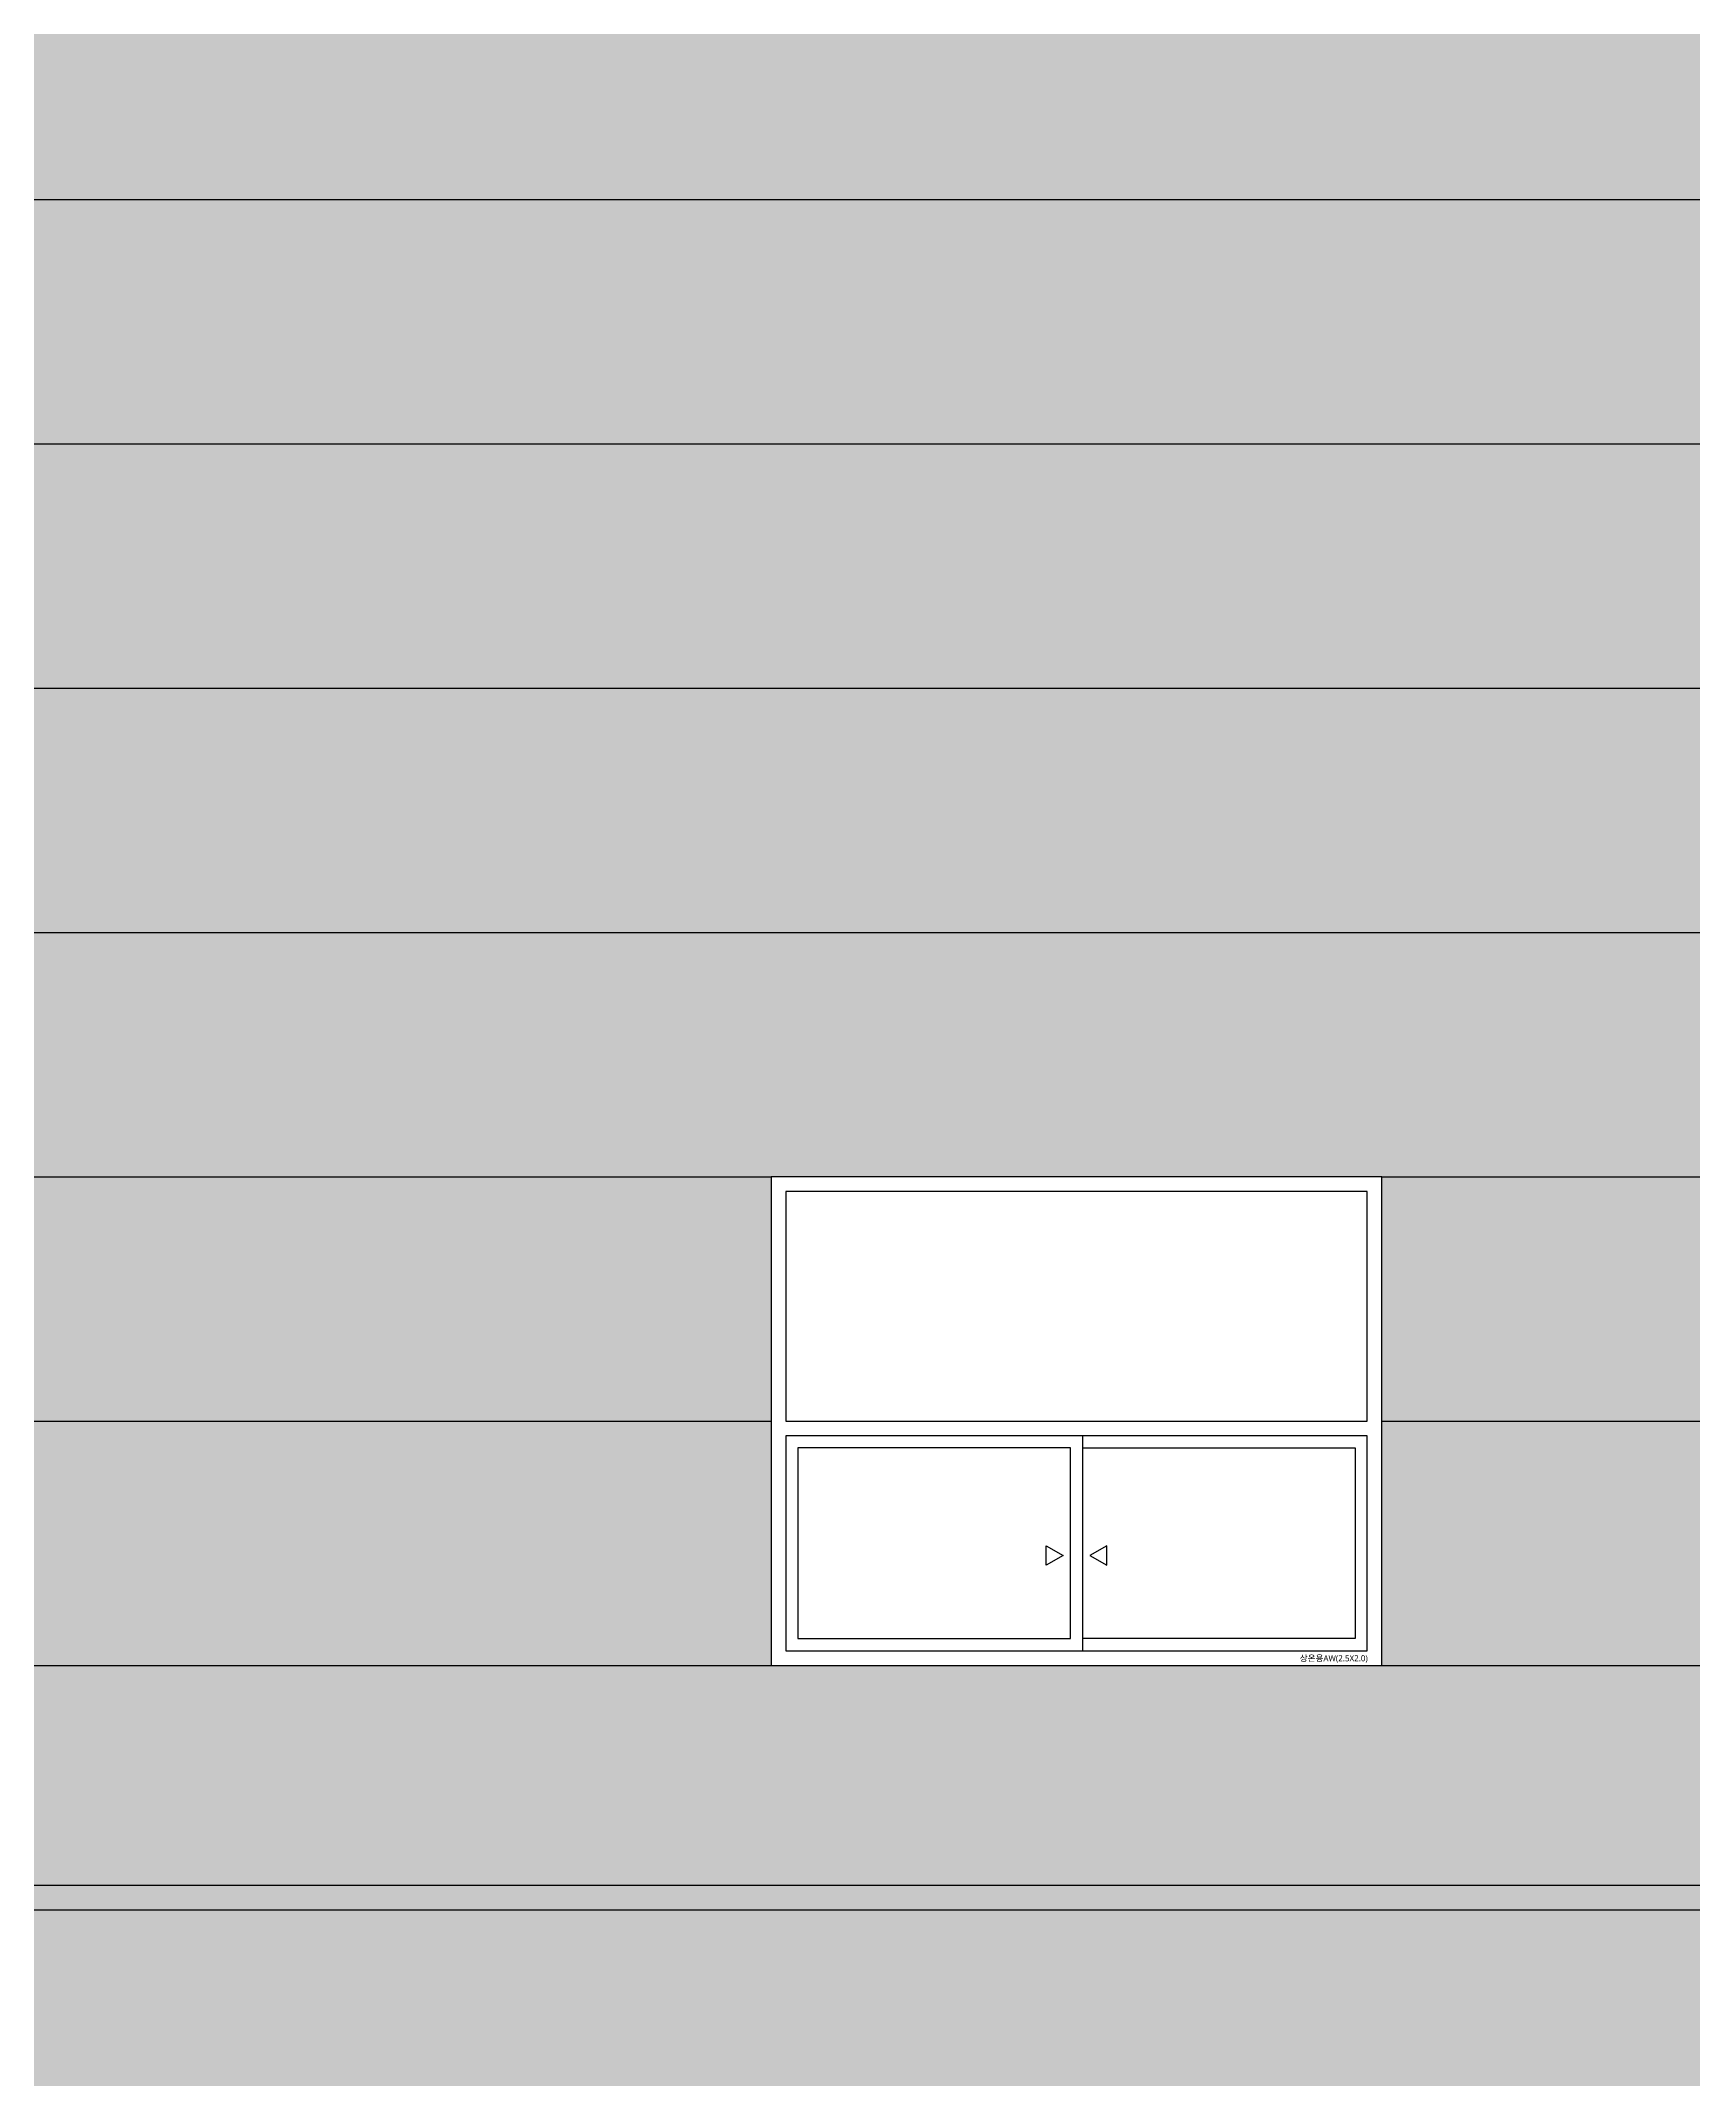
# Model space of a CAD drawing. Header units: millimetres. Extents: x 37653813 to 38677796, y 586285 to 874285.
# Drawn here: x 37971085 to 37977848, y 785849 to 794192 of the extents above; entities that cross this region are included whole.
import ezdxf

# ---------------------------------------------------------------- set-up
doc = ezdxf.new("R2010")
doc.units = ezdxf.units.MM
doc.header["$LTSCALE"] = 1000
doc.header["$MEASUREMENT"] = 0
doc.layers.get('0').update_dxf_attribs({"linetype": 'CONTINUOUS'})
doc.layers.get('Defpoints').update_dxf_attribs({"color": 161, "linetype": 'CONTINUOUS'})
for name, color, linetype in [('cen', 1, 'CONTINUOUS'), ('HAT-253', 253, 'CONTINUOUS'), ('WID', 4, 'CONTINUOUS'), ('WIN-G', 252, 'CONTINUOUS'), ('먹-적색 14', 14, 'CONTINUOUS'), ('먹-적색(가로선) 26', 26, 'CONTINUOUS')]:
    doc.layers.add(name, color=color, linetype=linetype)
doc.styles.add('나눔바른고딕', font='NanumBarunGothic.ttf')

# ---------------------------------------------------------------- blocks, each defined once
blk = doc.blocks.new('2500x2000 aw')
blk.add_wipeout([(0, 2000), (0, 0), (2500, 0), (2500, 2000)])
at = {"layer": 'WID', "ltscale": 1000}
blk.add_line((1275, 940), (1275, 60), dxfattribs=at)
for points in [[(0, 0), (2500, 0), (2500, 2000), (0, 2000)], [(2440, 1940), (60, 1940), (60, 1000), (2440, 1000)], [(60, 60), (2440, 60), (2440, 940), (60, 940)]]:
    blk.add_lwpolyline(points, close=True, dxfattribs=at)
at = {"layer": 'WIN-G'}
for points in [[(1225, 890), (110, 890), (110, 110), (1225, 110)], [(1125.7, 490), (1195, 450), (1125.7, 410)], [(1374.3, 490), (1305, 450), (1374.3, 410)]]:
    blk.add_lwpolyline(points, close=True, dxfattribs=at)
blk.add_lwpolyline([(1275, 890), (2390, 890), (2390, 110), (1275, 110)], dxfattribs=at)
at = {"layer": 'Defpoints', "style": '나눔바른고딕'}
blk.add_text('상온용AW(2.5X2.0)', height=25, dxfattribs=at).set_placement((2164, 16.8))

msp = doc.modelspace()

# ---------------------------------------------------------------- hatches: boundary and pattern name
at = {"layer": '먹-적색 14', "ltscale": 0.1}
h = msp.add_hatch(dxfattribs=at)
h.set_pattern_fill('DOTS', color=256, scale=3000)
h.paths.add_polyline_path([(37969524, 764764.6), (37975117.2, 768642.5), (37976123.3, 768642.5), (37980849, 771661.7), (37980849, 775942.5), (37980849, 831692.5), (37969524, 831692.5)])

# ---------------------------------------------------------------- linework, layer by layer
at = {"layer": 'cen', "ltscale": 5}
msp.add_line((37725834.4, 786642.5), (37997018.4, 786642.5), dxfattribs=at)
at = {"layer": '먹-적색(가로선) 26', "ltscale": 0.1}
for points in [[(37969524, 793542.5), (37984449, 793542.5)], [(37969524, 792542.5), (37984449, 792542.5)], [(37969524, 791542.5), (37984449, 791542.5)], [(37969524, 790542.5), (37984449, 790542.5)], [(37969524, 789542.5), (37984449, 789542.5)], [(37969524, 788542.5), (37984449, 788542.5)], [(37969524, 787542.5), (37984449, 787542.5)], [(37969524, 786542.5), (37984449, 786542.5)]]:
    msp.add_lwpolyline(points, dxfattribs=at)

# ---------------------------------------------------------------- next in the draw order: block references
at = {"layer": 'HAT-253'}
msp.add_blockref('2500x2000 aw', (37974074, 787542.5), dxfattribs=at)

doc.saveas('drawing.dxf')
